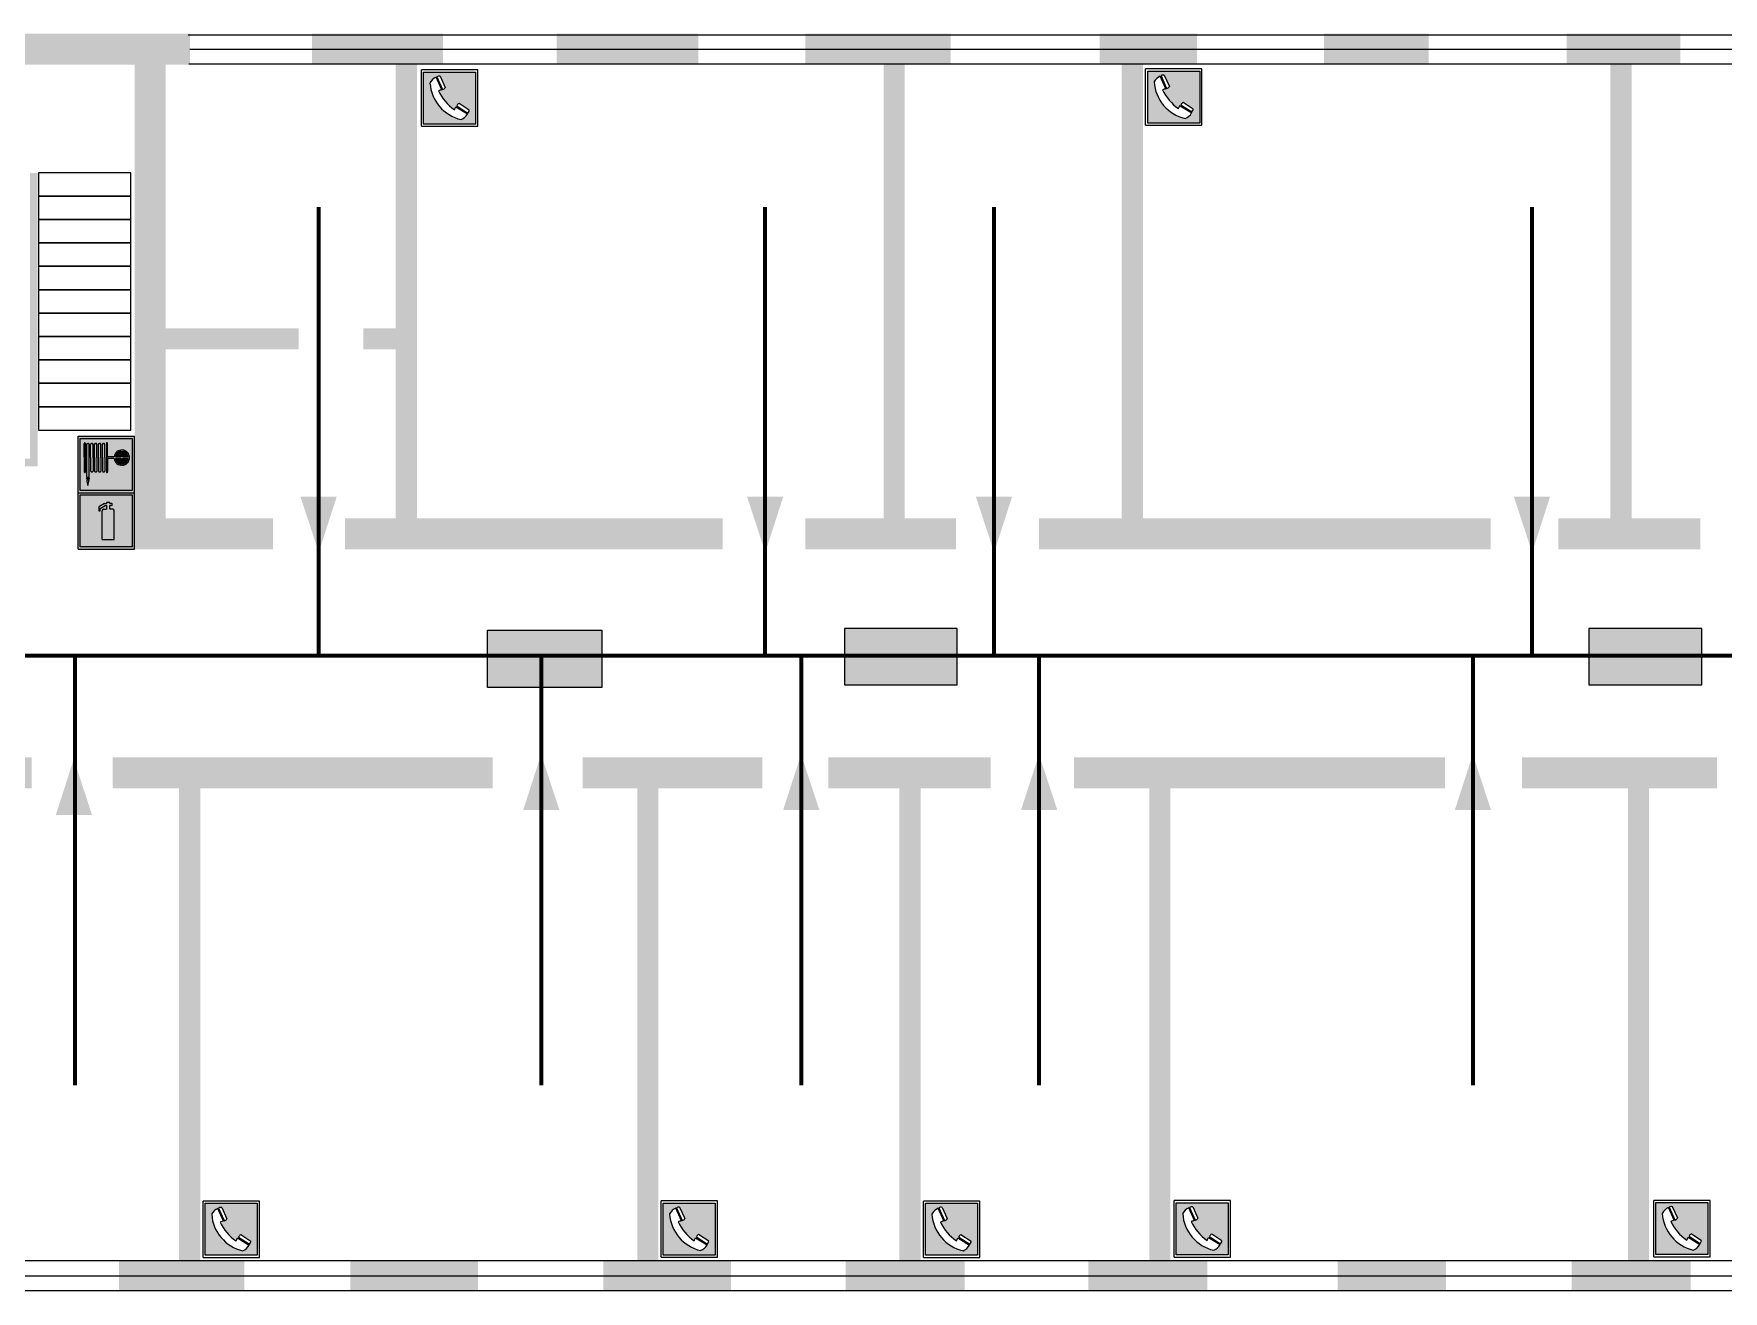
# Model space of a CAD drawing. Header units: millimetres. Extents: x 13114 to 67229, y 22859 to 38520.
# Drawn here: x 24021.2 to 24260.6, y 34892.4 to 35070.6 of the extents above; entities that cross this region are included whole.
import ezdxf

# ---------------------------------------------------------------- set-up
doc = ezdxf.new("R2010")
doc.units = ezdxf.units.MM
doc.layers.add('План_Штампы', color=7, linetype='Continuous')

# ---------------------------------------------------------------- blocks, each defined once
blk = doc.blocks.new('A$C32E8229D')
at = {"true_color": 0xffffff}
blk.add_hatch(color=7, dxfattribs=at).paths.add_polyline_path([(0, 0), (0, -8), (16, -8), (16, 0)])
h = blk.add_hatch(color=126)
h.paths.add_polyline_path([(0.2, -0.2), (15.8, -0.2), (15.8, -7.8), (0.2, -7.8)])
h.paths.add_polyline_path([(13.49, -2.05), (12.08, -2.05), (11.37, -2.63, 0.162397), (11.29, -2.84), (11.29, -3.63), (10.35, -3.63), (10.35, -4.05), (11.68, -4.05), (11.68, -3.48), (12.26, -4.28), (11.29, -5.1), (11.29, -6.78), (11.85, -6.78), (11.85, -5.44), (12.8, -4.64), (12.8, -5.94), (14.46, -5.94), (14.46, -5.39), (13.45, -5.39), (13.45, -3.97), (12.46, -2.59), (13.15, -2.59), (13.69, -3.34), (14.18, -3)], flags=16)
h.paths.add_polyline_path([(10.74, -1.82, 1), (11.8, -1.82, 1)], flags=16)
h.paths.add_polyline_path([(9.39, -3.59), (5.99, -3.59), (6.56, -3.03), (5.91, -3.03), (5.1, -3.83), (5.91, -4.64), (6.56, -4.64), (5.99, -4.09), (9.39, -4.09)], flags=16)
h.paths.add_polyline_path([(4.29, -1.08), (1.72, -1.08), (1.72, -6.6), (4.29, -6.6)], flags=16)
at = {"color": 126}
blk.add_lwpolyline([(16, -8), (0, -8), (0, 0), (16, 0)], close=True, dxfattribs=at)
blk = doc.blocks.new('A$C3AD82952')
at = {"true_color": 0xf5f5ff}
h = blk.add_hatch(color=7, dxfattribs=at)
h.dxf.hatch_style = 1
h.paths.add_polyline_path([(8.21, 8.73, 0.414214), (7.89, 9.05), (7.22, 9.05), (7.22, 9.92), (7.59, 9.92, 1), (7.57, 10.36), (7.22, 10.36), (7.22, 10.6), (6.43, 10.6), (6.43, 10.36), (6.01, 10.36), (4.74, 9.59), (4.74, 8.69), (4.98, 8.73), (4.98, 9.26), (6.12, 9.91), (6.43, 9.91), (6.43, 9.05), (5.76, 9.05, 0.414214), (5.44, 8.73), (5.44, 2.2), (8.21, 2.2)], flags=0)
h.paths.add_polyline_path([(12.8, 12.8), (0, 12.8), (0, 0), (12.8, 0)])
h.paths.add_polyline_path([(0.51, 12.29), (12.29, 12.29), (12.29, 0.51), (0.51, 0.51)], flags=16)
h.paths.add_polyline_path([(4.74, 9.59), (6.01, 10.36), (6.43, 10.36), (6.43, 10.6), (7.22, 10.6), (7.22, 10.36), (7.59, 10.36, -0.94586), (7.59, 9.92), (7.22, 9.92), (7.22, 9.05), (7.89, 9.05, -0.414214), (8.21, 8.73), (8.21, 2.2), (5.44, 2.2), (5.44, 8.73, -0.414214), (5.76, 9.05), (6.43, 9.05), (6.43, 9.91), (6.12, 9.91), (4.98, 9.26), (4.98, 8.73), (4.74, 8.69)], flags=0)
h = blk.add_hatch(color=242)
h.dxf.hatch_style = 1
h.paths.add_polyline_path([(12.29, 12.29), (0.51, 12.29), (0.51, 0.51), (12.29, 0.51)])
h.paths.add_polyline_path([(4.74, 8.69), (4.74, 9.59), (6.01, 10.36), (6.43, 10.36), (6.43, 10.6), (7.22, 10.6), (7.22, 10.36), (7.59, 10.36, -0.94586), (7.59, 9.92), (7.22, 9.92), (7.22, 9.05), (7.89, 9.05, -0.414214), (8.21, 8.73), (8.21, 2.2), (5.44, 2.2), (5.44, 8.73, -0.414214), (5.76, 9.05), (6.43, 9.05), (6.43, 9.91), (6.12, 9.91), (4.98, 9.26), (4.98, 8.73)], flags=16)
h = blk.add_hatch(color=7, dxfattribs=at)
h.dxf.hatch_style = 1
h.paths.add_polyline_path([(8.21, 8.73, 0.414214), (7.89, 9.05), (7.22, 9.05), (7.22, 9.92), (7.59, 9.92, 1), (7.57, 10.36), (7.22, 10.36), (7.22, 10.6), (6.43, 10.6), (6.43, 10.36), (6.01, 10.36), (4.74, 9.59), (4.74, 8.69), (4.98, 8.73), (4.98, 9.26), (6.12, 9.91), (6.43, 9.91), (6.43, 9.05), (5.76, 9.05, 0.414214), (5.44, 8.73), (5.44, 2.2), (8.21, 2.2)])
at = {"color": 242, "lineweight": 5}
for p, q in [((0, 0), (0, 12.8)), ((0, 12.8), (12.8, 12.8)), ((12.8, 0), (12.8, 12.8)), ((6.01, 10.36), (4.74, 9.59)), ((4.74, 9.59), (4.74, 8.69)), ((4.74, 8.69), (4.98, 8.73)), ((4.98, 9.26), (6.12, 9.91)), ((4.98, 8.73), (4.98, 9.26)), ((5.44, 2.2), (5.44, 8.73)), ((5.76, 9.05), (6.43, 9.05)), ((6.01, 10.36), (6.43, 10.36)), ((6.12, 9.91), (6.43, 9.91)), ((7.22, 10.6), (6.43, 10.6)), ((6.43, 10.6), (6.43, 10.36)), ((6.43, 9.91), (6.43, 9.05)), ((7.22, 10.36), (7.22, 10.6)), ((7.59, 10.36), (7.22, 10.36)), ((7.22, 9.05), (7.22, 9.92)), ((7.59, 9.92), (7.22, 9.92)), ((7.89, 9.05), (7.22, 9.05)), ((8.21, 2.2), (8.21, 8.73)), ((0, 0), (12.8, 0)), ((5.44, 2.2), (8.21, 2.2))]:
    blk.add_line(p, q, dxfattribs=at)
blk.add_lwpolyline([(0.51, 12.29), (12.29, 12.29), (12.29, 0.51), (0.51, 0.51)], close=True, dxfattribs=at)
for centre, radius, start, end in [((5.76, 8.73), 0.32, 90, 180), ((7.58, 10.14), 0.223, 273.1875, 86.8125), ((7.89, 8.73), 0.32, 0, 90)]:
    blk.add_arc(centre, radius, start, end, dxfattribs=at)
blk = doc.blocks.new('A$C37112FD5')
at = {"true_color": 0xf5f5ff}
h = blk.add_hatch(color=7, dxfattribs=at)
h.dxf.hatch_style = 1
h.paths.add_polyline_path([(12.8, -7.4), (0, -7.4), (0, -20.2), (12.8, -20.2)])
h.paths.add_polyline_path([(12.29, -7.91), (12.29, -19.69), (0.51, -19.69), (0.51, -7.91)], flags=16)
h.paths.add_polyline_path([(4.98, -9.04, -0.42597), (5.17, -9.22), (5.17, -12.25), (5.17, -15.29, -0.432244), (4.98, -15.47), (4.83, -15.47, -0.42597), (4.64, -15.29), (4.64, -12.25), (4.64, -9.22, -0.432244), (4.83, -9.04)], flags=0)
h.paths.add_polyline_path([(4.28, -9.22), (4.28, -12.25), (4.28, -15.29, -0.432244), (4.09, -15.47), (3.94, -15.47, -0.42597), (3.75, -15.29), (3.75, -12.25), (3.75, -9.22, -0.432244), (3.94, -9.04), (4.09, -9.04, -0.42597)], flags=0)
h.paths.add_polyline_path([(5.72, -9.04), (5.87, -9.04, -0.42597), (6.06, -9.22), (6.06, -12.25), (6.06, -15.29, -0.432244), (5.87, -15.47), (5.72, -15.47, -0.42597), (5.53, -15.29), (5.53, -12.25), (5.53, -9.22, -0.432244)], flags=0)
h.paths.add_polyline_path([(6.42, -8.9), (6.5, -8.9, -0.42597), (6.69, -9.08), (6.69, -12.03), (8.21, -12.03, -15.824349), (8.21, -12.47), (6.69, -12.47), (6.69, -15.42, -0.432244), (6.5, -15.6), (6.42, -15.6)], flags=0)
h.paths.add_polyline_path([(3.39, -9.22), (3.39, -12.25), (3.39, -15.29, -0.432244), (3.2, -15.47), (3.05, -15.47, -0.42597), (2.85, -15.29), (2.85, -12.25), (2.85, -9.22, -0.432244), (3.05, -9.04), (3.2, -9.04, -0.42597)], flags=0)
h.paths.add_polyline_path([(2.5, -9.22), (2.5, -16.71), (1.96, -16.71), (1.96, -9.22, -0.432244), (2.15, -9.04), (2.31, -9.04, -0.42597)], flags=0)
h.paths.add_polyline_path([(1.61, -8.9), (1.61, -15.6), (1.57, -15.6, -0.42597), (1.37, -15.42), (1.37, -12.03), (1.37, -9.09, -0.432244), (1.57, -8.9)], flags=0)
h.paths.add_polyline_path([(9.76, -10.81), (9.76, -12.03), (8.49, -12.03, -0.336371)], flags=0)
h.paths.add_polyline_path([(8.49, -12.47), (9.76, -12.47), (9.76, -13.7, -0.336371)], flags=0)
h.paths.add_polyline_path([(10.11, -10.81, -0.336371), (11.38, -12.03), (10.11, -12.03)], flags=0)
h.paths.add_polyline_path([(10.11, -12.47), (11.38, -12.47, -0.336371), (10.11, -13.7)], flags=0)
h.paths.add_polyline_path([(2.5, -16.84), (2.5, -17.05), (1.97, -17.05), (1.97, -16.84)], flags=0)
h.paths.add_polyline_path([(2.5, -17.24, -0.033778), (2.24, -18.6, -0.033778), (1.97, -17.24)], flags=0)
h = blk.add_hatch(color=242)
h.dxf.hatch_style = 1
h.paths.add_polyline_path([(12.29, -7.91), (0.51, -7.91), (0.51, -19.69), (12.29, -19.69)])
h.paths.add_polyline_path([(6.42, -15.6), (6.42, -8.9), (6.5, -8.9, -0.42597), (6.69, -9.08), (6.69, -12.03), (8.21, -12.03, -15.824349), (8.21, -12.47), (6.69, -12.47), (6.69, -15.42, -0.432244), (6.5, -15.6)], flags=16)
h.paths.add_polyline_path([(5.87, -15.47), (5.72, -15.47, -0.42597), (5.53, -15.29), (5.53, -12.25), (5.53, -9.22, -0.432244), (5.72, -9.04), (5.87, -9.04, -0.42597), (6.06, -9.22), (6.06, -12.25), (6.06, -15.29, -0.432244)], flags=16)
h.paths.add_polyline_path([(4.98, -15.47), (4.83, -15.47, -0.42597), (4.64, -15.29), (4.64, -12.25), (4.64, -9.22, -0.432244), (4.83, -9.04), (4.98, -9.04, -0.42597), (5.17, -9.22), (5.17, -12.25), (5.17, -15.29, -0.432244)], flags=16)
h.paths.add_polyline_path([(4.09, -15.47), (3.94, -15.47, -0.42597), (3.75, -15.29), (3.75, -12.25), (3.75, -9.22, -0.432244), (3.94, -9.04), (4.09, -9.04, -0.42597), (4.28, -9.22), (4.28, -12.25), (4.28, -15.29, -0.432244)], flags=16)
h.paths.add_polyline_path([(3.2, -15.47), (3.05, -15.47, -0.42597), (2.85, -15.29), (2.85, -12.25), (2.85, -9.22, -0.432244), (3.05, -9.04), (3.2, -9.04, -0.42597), (3.39, -9.22), (3.39, -12.25), (3.39, -15.29, -0.432244)], flags=16)
h.paths.add_polyline_path([(2.5, -17.05), (1.97, -17.05), (1.97, -16.84), (2.5, -16.84)], flags=16)
h.paths.add_polyline_path([(2.5, -17.24, -0.033778), (2.24, -18.6, -0.033778), (1.97, -17.24)], flags=16)
h.paths.add_polyline_path([(2.5, -16.71), (1.96, -16.71), (1.96, -9.22, -0.432244), (2.15, -9.04), (2.31, -9.04, -0.42597), (2.5, -9.22)], flags=16)
h.paths.add_polyline_path([(1.61, -15.6), (1.57, -15.6, -0.42597), (1.37, -15.42), (1.37, -12.03), (1.37, -9.09, -0.432244), (1.57, -8.9), (1.61, -8.9)], flags=16)
h.paths.add_polyline_path([(8.49, -12.47), (9.76, -12.47), (9.76, -13.7, -0.336371)], flags=0)
h.paths.add_polyline_path([(10.11, -13.7), (10.11, -12.47), (11.38, -12.47, -0.336371)], flags=0)
h.paths.add_polyline_path([(8.49, -12.03, -0.336371), (9.76, -10.81), (9.76, -12.03)], flags=0)
h.paths.add_polyline_path([(10.11, -12.03), (10.11, -10.81, -0.336371), (11.38, -12.03)], flags=0)
h = blk.add_hatch(color=7, dxfattribs=at)
h.dxf.hatch_style = 1
h.paths.add_polyline_path([(1.61, -8.9), (1.57, -8.9, 0.432244), (1.37, -9.09), (1.37, -12.03), (1.37, -15.42, 0.42597), (1.57, -15.6), (1.61, -15.6)])
h.paths.add_polyline_path([(2.5, -9.22, 0.42597), (2.31, -9.04), (2.15, -9.04, 0.432244), (1.96, -9.22), (1.96, -16.71), (2.5, -16.71)])
h.paths.add_polyline_path([(2.5, -16.84), (1.97, -16.84), (1.97, -17.05), (2.5, -17.05)])
h.paths.add_polyline_path([(2.5, -17.24), (1.97, -17.24, 0.033778), (2.24, -18.6, 0.033778)])
h.paths.add_polyline_path([(3.39, -12.25), (3.39, -9.22, 0.42597), (3.2, -9.04), (3.05, -9.04, 0.432244), (2.85, -9.22), (2.85, -12.25), (2.85, -15.29, 0.42597), (3.05, -15.47), (3.2, -15.47, 0.432244), (3.39, -15.29)])
h.paths.add_polyline_path([(4.28, -12.25), (4.28, -9.22, 0.42597), (4.09, -9.04), (3.94, -9.04, 0.432244), (3.75, -9.22), (3.75, -12.25), (3.75, -15.29, 0.42597), (3.94, -15.47), (4.09, -15.47, 0.432244), (4.28, -15.29)])
h.paths.add_polyline_path([(5.17, -12.25), (5.17, -9.22, 0.42597), (4.98, -9.04), (4.83, -9.04, 0.432244), (4.64, -9.22), (4.64, -12.25), (4.64, -15.29, 0.42597), (4.83, -15.47), (4.98, -15.47, 0.432244), (5.17, -15.29)])
h.paths.add_polyline_path([(6.06, -12.25), (6.06, -9.22, 0.42597), (5.87, -9.04), (5.72, -9.04, 0.432244), (5.53, -9.22), (5.53, -12.25), (5.53, -15.29, 0.42597), (5.72, -15.47), (5.87, -15.47, 0.432244), (6.06, -15.29)])
h.paths.add_polyline_path([(6.69, -12.47), (8.21, -12.47, 15.824349), (8.21, -12.03), (6.69, -12.03), (6.69, -9.08, 0.42597), (6.5, -8.9), (6.42, -8.9), (6.42, -15.6), (6.5, -15.6, 0.432244), (6.69, -15.42)])
h.paths.add_polyline_path([(8.49, -12.47), (9.76, -12.47), (9.76, -13.7, -0.336371)], flags=16)
h.paths.add_polyline_path([(8.49, -12.03, -0.336371), (9.76, -10.81), (9.76, -12.03)], flags=16)
h.paths.add_polyline_path([(10.11, -12.47), (11.38, -12.47, -0.336371), (10.11, -13.7)], flags=16)
h.paths.add_polyline_path([(10.11, -12.03), (10.11, -10.81, -0.336371), (11.38, -12.03)], flags=16)
h = blk.add_hatch(color=242)
h.dxf.hatch_style = 1
h.paths.add_polyline_path([(9.76, -10.81, 0.336371), (8.49, -12.03), (9.76, -12.03)])
h.paths.add_polyline_path([(10.11, -10.81), (10.11, -12.03), (11.38, -12.03, 0.336371)])
h.paths.add_polyline_path([(11.38, -12.47), (10.11, -12.47), (10.11, -13.7, 0.336371)])
h.paths.add_polyline_path([(9.76, -12.47), (8.49, -12.47, 0.336371), (9.76, -13.7)])
at = {"color": 242, "lineweight": 5}
for p, q in [((0, -20.2), (0, -7.4)), ((0, -7.4), (12.8, -7.4)), ((12.8, -20.2), (12.8, -7.4)), ((1.37, -12.03), (1.37, -9.08)), ((1.57, -8.9), (1.61, -8.9)), ((1.61, -8.9), (1.61, -15.6)), ((1.96, -16.71), (1.96, -9.22)), ((2.15, -9.04), (2.31, -9.04)), ((2.5, -16.71), (2.5, -9.22)), ((2.85, -12.25), (2.85, -9.22)), ((3.05, -9.04), (3.2, -9.04)), ((3.39, -12.25), (3.39, -9.22)), ((3.75, -12.25), (3.75, -9.22)), ((3.94, -9.04), (4.09, -9.04)), ((4.28, -12.25), (4.28, -9.22)), ((4.64, -12.25), (4.64, -9.22)), ((4.83, -9.04), (4.98, -9.04)), ((5.17, -12.25), (5.17, -9.22)), ((5.53, -12.25), (5.53, -9.22)), ((5.72, -9.04), (5.87, -9.04)), ((6.06, -12.25), (6.06, -9.22)), ((6.42, -8.9), (6.42, -15.6)), ((6.5, -8.9), (6.42, -8.9)), ((6.69, -12.03), (6.69, -9.08)), ((9.76, -10.81), (9.76, -12.03)), ((10.11, -10.81), (10.11, -12.03)), ((1.37, -12.03), (1.37, -15.42)), ((2.85, -12.25), (2.85, -15.29)), ((3.39, -12.25), (3.39, -15.29)), ((3.75, -12.25), (3.75, -15.29)), ((4.28, -12.25), (4.28, -15.29)), ((4.64, -12.25), (4.64, -15.29)), ((5.17, -12.25), (5.17, -15.29)), ((5.53, -12.25), (5.53, -15.29)), ((6.06, -12.25), (6.06, -15.29)), ((8.21, -12.03), (6.69, -12.03)), ((8.21, -12.47), (6.69, -12.47)), ((6.69, -12.47), (6.69, -15.42)), ((9.76, -12.03), (8.49, -12.03)), ((9.76, -12.47), (8.49, -12.47)), ((9.76, -12.47), (9.76, -13.7)), ((11.38, -12.03), (10.11, -12.03)), ((11.38, -12.47), (10.11, -12.47)), ((10.11, -12.47), (10.11, -13.7)), ((1.57, -15.6), (1.61, -15.6)), ((1.96, -16.71), (2.5, -16.71)), ((1.97, -16.84), (2.5, -16.84)), ((1.97, -17.05), (1.97, -16.84)), ((2.5, -17.05), (1.97, -17.05)), ((1.97, -17.24), (2.5, -17.24)), ((2.5, -16.84), (2.5, -17.05)), ((3.05, -15.47), (3.2, -15.47)), ((3.94, -15.47), (4.09, -15.47)), ((4.83, -15.47), (4.98, -15.47)), ((5.72, -15.47), (5.87, -15.47)), ((6.42, -15.6), (6.5, -15.6)), ((0, -20.2), (12.8, -20.2))]:
    blk.add_line(p, q, dxfattribs=at)
blk.add_lwpolyline([(0.51, -7.91), (12.29, -7.91), (12.29, -19.69), (0.51, -19.69)], close=True, dxfattribs=at)
for centre, radius, start, end in [((1.56, -9.09), 0.182, 87.1027, 180.6071), ((2.15, -9.22), 0.182, 87.1027, 180.6071), ((2.32, -9.22), 0.182, 359.3929, 92.8973), ((3.04, -9.22), 0.182, 87.1027, 180.6071), ((3.21, -9.22), 0.182, 359.3929, 92.8973), ((3.93, -9.22), 0.182, 87.1027, 180.6071), ((4.1, -9.22), 0.182, 359.3929, 92.8973), ((4.82, -9.22), 0.182, 87.1027, 180.6071), ((4.99, -9.22), 0.182, 359.3929, 92.8973), ((5.71, -9.22), 0.182, 87.1027, 180.6071), ((5.88, -9.22), 0.182, 359.3929, 92.8973), ((6.51, -9.09), 0.182, 359.3929, 92.8973), ((9.93, -12.25), 1.74, 187.2319, 172.7681), ((9.93, -12.25), 1.46, 96.9927, 171.3585), ((9.93, -12.25), 1.46, 8.6415, 83.0073), ((3.04, -15.29), 0.182, 179.3929, 272.8973), ((3.21, -15.29), 0.182, 267.1027, 0.6071), ((3.93, -15.29), 0.182, 179.3929, 272.8973), ((4.1, -15.29), 0.182, 267.1027, 0.6071), ((4.82, -15.29), 0.182, 179.3929, 272.8973), ((4.99, -15.29), 0.182, 267.1027, 0.6071), ((5.71, -15.29), 0.182, 179.3929, 272.8973), ((5.88, -15.29), 0.182, 267.1027, 0.6071), ((9.93, -12.25), 1.46, 188.6415, 263.0073), ((9.93, -12.25), 1.46, 276.9927, 351.3585), ((1.56, -15.42), 0.182, 179.3929, 272.8973), ((12.17, -15.98), 10.27, 187.041, 194.7793), ((-7.7, -15.98), 10.27, 345.2207, 352.959), ((6.51, -15.42), 0.182, 267.1027, 0.6071)]:
    blk.add_arc(centre, radius, start, end, dxfattribs=at)
blk = doc.blocks.new('A$C456E1F9C')
at = {"lineweight": 5}
h = blk.add_hatch(color=242, dxfattribs=at)
h.paths.add_polyline_path([(0.51, -1.47), (0.51, -13.26), (12.29, -13.26), (12.29, -1.47)])
h.paths.add_polyline_path([(5.42, -4.95, -0.254479), (4.78, -5.4), (3.52, -2.53, -0.209735), (4.23, -2.4)], flags=16)
h.paths.add_polyline_path([(8.53, -8.6), (10.87, -10.17), (10.54, -10.76), (8.03, -9.13, -0.192251)], flags=16)
h.paths.add_polyline_path([(4.61, -5.49, 0.005518), (3.87, -5.72, 0.128647), (7.49, -10.01, 0.00809), (7.83, -9.33), (10.47, -10.97, -0.16736), (8.99, -12.25, -0.327862), (1.95, -3.95, -0.166952), (3.36, -2.62)], flags=16)
at = {"color": 242, "lineweight": 5}
for p, q in [((0, -13.77), (0, -0.97)), ((12.8, -0.97), (0, -0.97)), ((4.61, -5.49), (3.36, -2.62)), ((3.52, -2.53), (4.78, -5.4)), ((4.23, -2.4), (5.42, -4.95)), ((12.8, -13.77), (12.8, -0.97)), ((7.83, -9.33), (10.47, -10.97)), ((8.03, -9.13), (10.54, -10.76)), ((10.81, -10.12), (8.53, -8.6)), ((10.54, -10.76), (10.8, -10.3)), ((10.8, -10.3), (10.81, -10.12)), ((0, -13.77), (12.8, -13.77))]:
    blk.add_line(p, q, dxfattribs=at)
blk.add_lwpolyline([(0.51, -1.47), (12.29, -1.47), (12.29, -13.26), (0.51, -13.26)], close=True, dxfattribs=at)
for centre, radius, start, end in [((4.59, -5.34), 2.99, 114.2845, 152.1974), ((4.02, -3.27), 0.891, 76.3284, 123.7092), ((11.12, -3.31), 9.19, 183.9915, 256.6009), ((14.98, -39.1), 35.17, 107.1487, 108.4135), ((13.86, -0.94), 11.08, 205.5536, 234.8762), ((4.68, -4.59), 0.824, 276.9621, 334.0723), ((-13.31, 0.8), 23.44, 332.5487, 334.4027), ((8.94, -9.5), 0.989, 114.4092, 157.9388), ((7.87, -9.46), 3, 291.9291, 329.9329)]:
    blk.add_arc(centre, radius, start, end, dxfattribs=at)

msp = doc.modelspace()

# ---------------------------------------------------------------- linework, layer by layer
at = {"lineweight": 0}
for points, const_width in [([(24012.49, 35068.4), (24043.32, 35068.4)], 4.4), ([(24037.7, 35068.4), (24037.7, 34999.74), (24055.07, 34999.74)], 4.4), ([(24060.6, 35068.4), (24079.17, 35068.4)], 4.4), ([(24095.29, 35068.4), (24115.37, 35068.4)], 4.4), ([(24130.52, 35068.4), (24151.09, 35068.4)], 4.4), ([(24172.22, 35068.4), (24186, 35068.4)], 4.4), ([(24204.01, 35068.4), (24218.84, 35068.4)], 4.4), ([(24238.36, 35068.4), (24254.5, 35068.4)], 4.4), ([(24073.99, 34999.74), (24073.99, 35068.4)], 3), ([(24143.1, 35068.4), (24143.1, 34999.61)], 3), ([(24176.84, 35068.53), (24176.84, 34999.74)], 3), ([(24246.07, 35068.53), (24246.07, 34999.74)], 3), ([(24016.61, 35009.84), (24021.22, 35009.84), (24021.22, 35050.89)], 1.1), ([(24037.7, 35027.37), (24058.73, 35027.37)], 3), ([(24073.99, 35027.37), (24067.88, 35027.37)], 3), ([(24065.29, 34999.74), (24118.78, 34999.74)], 4.4), ([(24130.53, 34999.74), (24151.86, 34999.74)], 4.4), ([(24163.61, 34999.74), (24227.61, 34999.74)], 4.4), ([(24237.2, 34999.74), (24257.29, 34999.74)], 4.4), ([(23961.5, 34965.87), (24020.88, 34965.87)], 4.4), ([(24032.39, 34965.87), (24086.19, 34965.87)], 4.4), ([(24098.94, 34965.87), (24124.43, 34965.87)], 4.4), ([(24133.76, 34965.87), (24156.77, 34965.87)], 4.4), ([(24168.59, 34965.87), (24221.14, 34965.87)], 4.4), ([(24232.03, 34965.87), (24259.66, 34965.87)], 4.4), ([(24043.28, 34894.58), (24043.28, 34965.87)], 3), ([(24108.2, 34894.58), (24108.2, 34965.87)], 3), ([(24145.33, 34894.58), (24145.33, 34965.87)], 3), ([(24180.73, 34894.58), (24180.73, 34965.87)], 3), ([(24248.55, 34894.58), (24248.55, 34965.87)], 3), ([(24051.03, 34894.58), (24033.26, 34894.58)], 4.4), ([(24084.12, 34894.58), (24066.05, 34894.58)], 4.4), ([(24119.97, 34894.58), (24101.89, 34894.58)], 4.4), ([(24153.09, 34894.58), (24136.21, 34894.58)], 4.4), ([(24187.48, 34894.58), (24170.59, 34894.58)], 4.4), ([(24221.26, 34894.58), (24205.91, 34894.58)], 4.4), ([(24255.96, 34894.58), (24239.07, 34894.58)], 4.4)]:
    msp.add_lwpolyline(points, dxfattribs=dict(at, const_width=const_width))
for points in [[(24043.09, 35070.43), (24371.83, 35070.43)], [(24043.32, 35068.4), (24372.06, 35068.4)], [(24043.15, 35066.32), (24371.89, 35066.32)], [(23911.43, 34896.74), (24312.67, 34896.74)], [(23911.62, 34894.58), (24312.87, 34894.58)], [(23911.3, 34892.5), (24312.54, 34892.5)]]:
    msp.add_lwpolyline(points, dxfattribs=at)
for points in [[(24021.85, 35047.59), (24034.94, 35047.59), (24034.94, 35050.9), (24021.85, 35050.9)], [(24021.85, 35044.27), (24034.94, 35044.27), (24034.94, 35047.59), (24021.85, 35047.59)], [(24021.85, 35040.96), (24034.94, 35040.96), (24034.94, 35044.27), (24021.85, 35044.27)], [(24021.85, 35037.64), (24034.94, 35037.64), (24034.94, 35040.96), (24021.85, 35040.96)], [(24021.85, 35034.33), (24034.94, 35034.33), (24034.94, 35037.64), (24021.85, 35037.64)], [(24021.85, 35031.01), (24034.94, 35031.01), (24034.94, 35034.33), (24021.85, 35034.33)], [(24021.85, 35027.7), (24034.94, 35027.7), (24034.94, 35031.01), (24021.85, 35031.01)], [(24021.85, 35024.38), (24034.94, 35024.38), (24034.94, 35027.7), (24021.85, 35027.7)], [(24021.85, 35021.07), (24034.94, 35021.07), (24034.94, 35024.38), (24021.85, 35024.38)], [(24021.85, 35017.75), (24034.94, 35017.75), (24034.94, 35021.07), (24021.85, 35021.07)], [(24021.85, 35014.43), (24034.94, 35014.43), (24034.94, 35017.75), (24021.85, 35017.75)]]:
    msp.add_lwpolyline(points, close=True, dxfattribs=at)
at = {"color": 126, "lineweight": 100, "true_color": 0x008754}
for points in [[(24061.57, 34982.46), (24061.57, 35046.03)], [(24124.83, 34982.46), (24124.83, 35046.03)], [(24157.26, 34982.46), (24157.26, 35046.03)], [(24233.47, 34982.46), (24233.47, 35046.03)], [(23836.8, 34948.32), (23836.8, 34982.46), (24336.95, 34982.46), (24336.95, 34900.9)], [(24027, 34982.46), (24027, 34921.57)], [(24093.13, 34921.57), (24093.13, 34982.46)], [(24129.95, 34921.57), (24129.95, 34982.46)], [(24163.66, 34921.57), (24163.66, 34982.46)], [(24225.12, 34921.57), (24225.12, 34982.46)]]:
    msp.add_lwpolyline(points, dxfattribs=at)
at = {"layer": 'План_Штампы', "color": 126, "true_color": 0x008754}
for points in [[(24058.98, 35005), (24064.12, 35004.99), (24061.57, 34997.11)], [(24122.25, 35005), (24127.38, 35004.99), (24124.84, 34997.11)], [(24154.67, 35005), (24159.8, 35004.99), (24157.26, 34997.11)], [(24230.89, 35005), (24236.02, 35004.99), (24233.48, 34997.11)], [(24029.45, 34959.89), (24024.32, 34959.9), (24026.86, 34967.78)], [(24095.67, 34960.57), (24090.54, 34960.58), (24093.08, 34968.46)], [(24132.5, 34960.57), (24127.36, 34960.58), (24129.91, 34968.46)], [(24166.21, 34960.57), (24161.07, 34960.58), (24163.62, 34968.46)], [(24227.66, 34960.57), (24222.53, 34960.58), (24225.07, 34968.46)]]:
    msp.add_solid(points, dxfattribs=at)

# ---------------------------------------------------------------- block references
for name, p, xscale, yscale, zscale in [('A$C456E1F9C', (24178.7, 35066.24), 0.625, 0.625, 0.625), ('A$C456E1F9C', (24076.11, 35066.09), 0.625, 0.625, 0.625), ('A$C37112FD5', (24027.47, 35018.18), 0.6249984004534781, 0.6249984004534781, 0.6249984004534781), ('A$C3AD82952', (24027.47, 34997.55), 0.625, 0.625, 0.625), ('A$C456E1F9C', (24045.18, 34905.76), 0.625, 0.625, 0.625), ('A$C456E1F9C', (24110.06, 34905.8), 0.625, 0.625, 0.625), ('A$C456E1F9C', (24147.23, 34905.77), 0.625, 0.625, 0.625), ('A$C456E1F9C', (24182.75, 34905.84), 0.625, 0.625, 0.625), ('A$C456E1F9C', (24250.7, 34905.87), 0.625, 0.625, 0.625)]:
    msp.add_blockref(name, p, dxfattribs=dict(xscale=xscale, yscale=yscale, zscale=zscale))
at = {"layer": 'План_Штампы', "color": 126, "true_color": 0x008754, "xscale": 1.012510887696, "yscale": 1.012510887696, "zscale": 1.012510887696, "rotation": 359.9978653237144}
msp.add_blockref('A$C32E8229D', (24085.5, 34986.06), dxfattribs=at)
at = {"layer": 'План_Штампы', "color": 126, "true_color": 0x008754, "xscale": -1}
for p in [(24152.04, 34986.32), (24257.51, 34986.32)]:
    msp.add_blockref('A$C32E8229D', p, dxfattribs=at)

doc.saveas('drawing.dxf')
